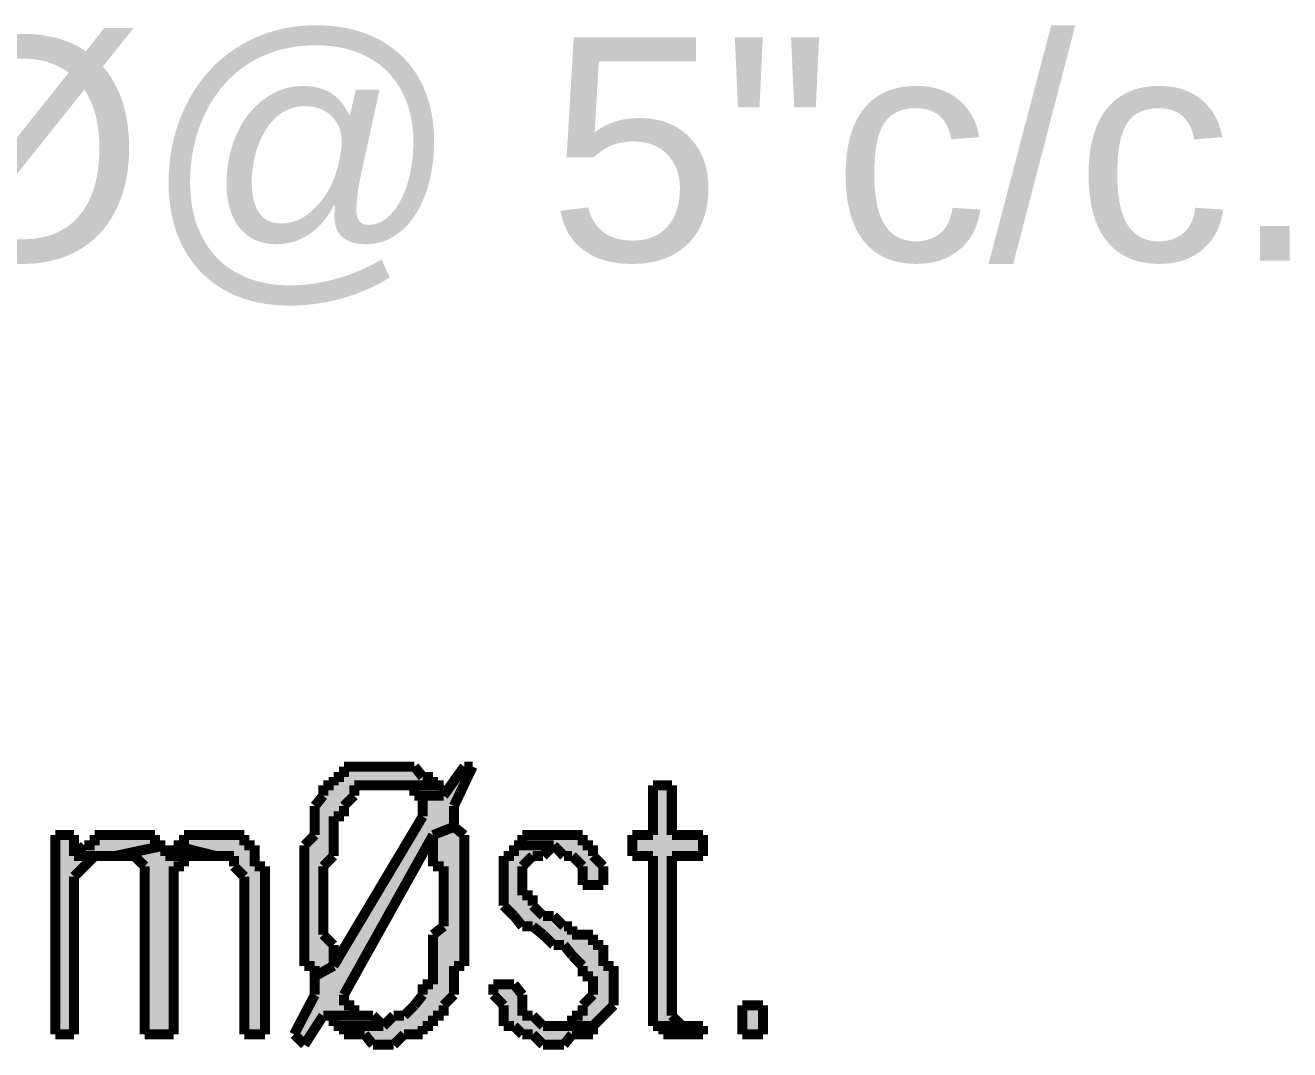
# Model space of a CAD drawing. Header units: millimetres. Extents: x 5 to 350, y 3 to 213.
# Drawn here: x 210.65 to 221.4, y 100.38 to 109.08 of the extents above; entities that cross this region are included whole.
import ezdxf

# ---------------------------------------------------------------- set-up
doc = ezdxf.new("R2010")
doc.units = ezdxf.units.MM
for name, color, linetype in [('H', 251, 'Continuous'), ('P', 255, 'Continuous'), ('T', 255, 'Continuous')]:
    doc.layers.add(name, color=color, linetype=linetype)
doc.styles.get("Standard").update_dxf_attribs({"font": 'arial.ttf'})

msp = doc.modelspace()

# ---------------------------------------------------------------- hatches: boundary and pattern name
at = {"layer": 'H', "linetype": 'Continuous'}
for points in [[(213.025, 100.418), (212.937, 100.506), (213.113, 100.842), (213.113, 101), (213.272, 101.088), (214.03, 102.358), (214.03, 102.535), (214.207, 102.535), (214.383, 102.782), (214.454, 102.782), (214.295, 102.447), (214.295, 102.27), (214.118, 102.2), (213.36, 100.842), (213.36, 100.753), (213.448, 100.753), (213.448, 100.665), (213.184, 100.665), (213.025, 100.418)], [(213.113, 101), (213.113, 101.088), (213.025, 101.088), (213.025, 102.112), (213.113, 102.2), (213.113, 102.447), (213.184, 102.535), (213.184, 102.623), (213.272, 102.623), (213.272, 102.694), (213.36, 102.694), (213.36, 102.782), (213.96, 102.782), (214.03, 102.694), (214.118, 102.694), (214.118, 102.623), (213.448, 102.623), (213.448, 102.535), (213.36, 102.447), (213.36, 102.358), (213.272, 102.358), (213.272, 102.023), (213.184, 101.935), (213.184, 101.353), (213.272, 101.265), (213.272, 101.088), (213.113, 101)], [(213.96, 102.535), (213.96, 102.623), (214.207, 102.623), (214.207, 102.535), (213.96, 102.535)], [(215.988, 100.577), (215.988, 102.023), (215.812, 102.023), (215.812, 102.2), (215.988, 102.2), (215.988, 102.623), (216.147, 102.623), (216.147, 102.2), (216.412, 102.2), (216.412, 102.023), (216.147, 102.023), (216.147, 100.665), (216.235, 100.577), (215.988, 100.577)], [(210.908, 100.506), (210.908, 102.2), (211.067, 102.2), (211.067, 102.023), (211.243, 102.023), (211.067, 101.847), (211.067, 100.506), (210.908, 100.506)], [(211.067, 102.023), (211.155, 102.112), (211.243, 102.112), (211.243, 102.2), (211.755, 102.2), (211.755, 102.112), (211.843, 102.112), (211.42, 102.023), (211.067, 102.023)], [(212.513, 100.506), (212.513, 101.847), (212.425, 101.935), (212.425, 102.023), (212.266, 102.023), (211.914, 102.112), (212.002, 102.112), (212.002, 102.2), (212.513, 102.2), (212.513, 102.112), (212.602, 102.112), (212.602, 101.935), (212.69, 101.935), (212.69, 100.506), (212.513, 100.506)], [(213.607, 100.418), (213.536, 100.506), (213.36, 100.506), (213.36, 100.577), (213.695, 100.577), (213.783, 100.665), (213.872, 100.665), (214.03, 100.842), (214.03, 100.93), (214.118, 100.93), (214.118, 101.353), (214.207, 101.424), (214.207, 101.935), (214.118, 101.935), (214.118, 102.2), (214.295, 102.27), (214.383, 102.2), (214.383, 101.088), (214.295, 101.088), (214.295, 100.842), (214.207, 100.753), (214.207, 100.665), (214.118, 100.665), (214.118, 100.577), (214.03, 100.577), (214.03, 100.506), (213.872, 100.506), (213.783, 100.418), (213.607, 100.418)], [(215.388, 101.776), (215.388, 101.935), (215.3, 102.023), (215.23, 102.023), (215.142, 102.112), (214.877, 102.112), (214.877, 102.2), (215.388, 102.2), (215.388, 102.112), (215.477, 102.112), (215.477, 102.023), (215.565, 101.935), (215.565, 101.776), (215.388, 101.776)], [(211.667, 100.506), (211.667, 101.935), (211.578, 102.023), (211.42, 102.023), (211.843, 102.112), (211.843, 102.023), (212.002, 102.023), (212.002, 101.935), (211.914, 101.935), (211.914, 100.506), (211.667, 100.506)], [(211.914, 102.023), (211.914, 102.112), (212.266, 102.023), (211.914, 102.023)], [(215.3, 100.577), (215.3, 100.665), (215.388, 100.665), (215.388, 100.753), (215.477, 100.842), (215.477, 101), (215.388, 101), (215.388, 101.088), (215.23, 101.265), (215.142, 101.265), (214.965, 101.424), (214.877, 101.424), (214.718, 101.6), (214.718, 102.023), (214.806, 102.023), (214.806, 102.112), (215.142, 102.112), (215.053, 102.023), (214.965, 102.023), (214.877, 101.935), (214.877, 101.688), (214.965, 101.688), (214.965, 101.6), (215.053, 101.512), (215.142, 101.512), (215.23, 101.424), (215.3, 101.424), (215.3, 101.353), (215.477, 101.353), (215.477, 101.265), (215.565, 101.265), (215.565, 101.088), (215.653, 101.088), (215.653, 100.753), (215.477, 100.577), (215.3, 100.577)], [(215.053, 100.418), (214.965, 100.506), (214.877, 100.506), (214.806, 100.577), (214.718, 100.577), (214.718, 100.753), (214.63, 100.842), (214.63, 100.93), (214.806, 100.93), (214.877, 100.842), (214.877, 100.665), (214.965, 100.665), (215.053, 100.577), (215.477, 100.577), (215.477, 100.506), (215.3, 100.506), (215.23, 100.418), (215.053, 100.418)], [(216.747, 100.506), (216.747, 100.753), (216.923, 100.753), (216.923, 100.506), (216.747, 100.506)], [(213.272, 100.577), (213.272, 100.665), (213.607, 100.665), (213.695, 100.577), (213.272, 100.577)], [(216.076, 100.506), (216.076, 100.577), (216.412, 100.577), (216.412, 100.506), (216.076, 100.506)]]:
    msp.add_hatch(color=256, dxfattribs=at).paths.add_polyline_path(points)

# ---------------------------------------------------------------- linework, layer by layer
at = {"layer": 'P', "const_width": 0.085}
for points in [[(213.36, 102.694), (213.272, 102.694)], [(213.272, 102.694), (213.272, 102.623)], [(213.448, 102.782), (213.36, 102.782)], [(213.36, 102.782), (213.36, 102.694)], [(213.536, 102.782), (213.448, 102.782)], [(213.607, 102.782), (213.536, 102.782)], [(213.695, 102.782), (213.607, 102.782)], [(213.783, 102.782), (213.695, 102.782)], [(213.872, 102.782), (213.783, 102.782)], [(213.96, 102.782), (213.872, 102.782)], [(214.03, 102.694), (213.96, 102.782)], [(214.118, 102.694), (214.03, 102.694)], [(214.118, 102.623), (214.118, 102.694)], [(214.383, 102.782), (214.207, 102.535)], [(214.295, 102.447), (214.454, 102.782)], [(214.454, 102.782), (214.383, 102.782)], [(213.272, 102.623), (213.184, 102.623)], [(213.184, 102.623), (213.184, 102.535)], [(213.448, 102.535), (213.448, 102.623)], [(213.448, 102.623), (213.536, 102.623)], [(213.536, 102.623), (213.607, 102.623)], [(213.607, 102.623), (213.695, 102.623)], [(214.118, 102.623), (213.695, 102.623)], [(213.695, 102.623), (213.783, 102.623)], [(213.695, 102.623), (214.118, 102.623)], [(213.783, 102.623), (213.872, 102.623)], [(213.872, 102.623), (213.96, 102.623)], [(213.96, 102.623), (213.96, 102.535)], [(214.207, 102.623), (214.118, 102.623)], [(214.207, 102.535), (214.207, 102.623)], [(216.147, 102.623), (215.988, 102.623)], [(215.988, 102.623), (215.988, 102.2)], [(216.147, 102.2), (216.147, 102.623)], [(213.184, 102.535), (213.113, 102.447)], [(213.36, 102.447), (213.448, 102.535)], [(213.96, 102.535), (214.207, 102.535)], [(214.207, 102.535), (213.96, 102.535)], [(213.96, 102.535), (214.03, 102.535)], [(214.03, 102.535), (214.03, 102.447)], [(213.113, 102.447), (213.113, 102.358)], [(213.36, 102.358), (213.36, 102.447)], [(214.03, 102.447), (214.03, 102.358)], [(214.295, 102.358), (214.295, 102.447)], [(213.113, 102.358), (213.113, 102.27)], [(213.113, 102.27), (213.113, 102.2)], [(214.03, 102.358), (213.272, 101.088)], [(213.272, 102.27), (213.272, 102.358)], [(213.272, 102.358), (213.36, 102.358)], [(213.272, 102.2), (213.272, 102.27)], [(214.295, 102.27), (214.118, 102.2)], [(214.118, 102.2), (214.295, 102.27)], [(214.295, 102.27), (214.295, 102.358)], [(214.383, 102.2), (214.295, 102.27)], [(211.067, 102.2), (210.908, 102.2)], [(210.908, 102.2), (210.908, 100.506)], [(211.067, 102.023), (211.067, 102.2)], [(211.332, 102.2), (211.243, 102.2)], [(211.243, 102.2), (211.243, 102.112)], [(211.42, 102.2), (211.332, 102.2)], [(211.49, 102.2), (211.42, 102.2)], [(211.578, 102.2), (211.49, 102.2)], [(211.667, 102.2), (211.578, 102.2)], [(211.578, 102.2), (211.578, 102.2)], [(211.755, 102.2), (211.667, 102.2)], [(211.755, 102.112), (211.755, 102.2)], [(212.09, 102.2), (212.002, 102.2)], [(212.002, 102.2), (212.002, 102.112)], [(212.178, 102.2), (212.09, 102.2)], [(212.266, 102.2), (212.178, 102.2)], [(212.337, 102.2), (212.266, 102.2)], [(212.425, 102.2), (212.337, 102.2)], [(212.513, 102.2), (212.425, 102.2)], [(212.513, 102.112), (212.513, 102.2)], [(213.113, 102.2), (213.025, 102.112)], [(213.272, 102.112), (213.272, 102.2)], [(213.36, 100.842), (214.118, 102.2)], [(214.118, 102.2), (214.118, 102.112)], [(214.383, 102.112), (214.383, 102.2)], [(214.965, 102.2), (214.877, 102.2)], [(214.877, 102.2), (214.877, 102.112)], [(215.053, 102.2), (214.965, 102.2)], [(215.142, 102.2), (215.053, 102.2)], [(215.23, 102.2), (215.142, 102.2)], [(215.3, 102.2), (215.23, 102.2)], [(215.23, 102.2), (215.23, 102.2)], [(215.388, 102.2), (215.3, 102.2)], [(215.388, 102.112), (215.388, 102.2)], [(215.988, 102.2), (215.812, 102.2)], [(215.812, 102.2), (215.812, 102.023)], [(216.412, 102.2), (216.147, 102.2)], [(216.412, 102.023), (216.412, 102.2)], [(211.155, 102.112), (211.067, 102.023)], [(211.243, 102.112), (211.155, 102.112)], [(211.843, 102.112), (211.42, 102.023)], [(211.42, 102.023), (211.843, 102.112)], [(211.843, 102.112), (211.755, 102.112)], [(211.843, 102.023), (211.843, 102.112)], [(211.914, 102.112), (211.914, 102.023)], [(212.266, 102.023), (211.914, 102.112)], [(212.002, 102.112), (211.914, 102.112)], [(211.914, 102.112), (212.266, 102.023)], [(212.602, 102.112), (212.513, 102.112)], [(212.602, 102.023), (212.602, 102.112)], [(213.025, 102.112), (213.025, 102.023)], [(213.272, 102.023), (213.272, 102.112)], [(214.118, 102.112), (214.118, 102.023)], [(214.383, 102.023), (214.383, 102.112)], [(214.806, 102.112), (214.806, 102.023)], [(215.142, 102.112), (214.806, 102.112)], [(214.877, 102.112), (214.806, 102.112)], [(214.806, 102.112), (215.142, 102.112)], [(215.053, 102.023), (215.142, 102.112)], [(215.142, 102.112), (215.23, 102.023)], [(215.477, 102.112), (215.388, 102.112)], [(215.477, 102.023), (215.477, 102.112)], [(211.243, 102.023), (211.067, 102.023)], [(211.067, 102.023), (211.243, 102.023)], [(211.067, 101.847), (211.155, 101.935)], [(211.155, 101.935), (211.243, 102.023)], [(211.243, 102.023), (211.332, 102.023)], [(211.332, 102.023), (211.42, 102.023)], [(211.42, 102.023), (211.49, 102.023)], [(211.49, 102.023), (211.578, 102.023)], [(211.578, 102.023), (211.667, 101.935)], [(211.667, 101.935), (211.667, 101.847)], [(212.002, 102.023), (211.843, 102.023)], [(211.843, 102.023), (211.843, 102.023)], [(211.914, 102.023), (211.843, 102.023)], [(211.843, 102.023), (212.002, 102.023)], [(211.914, 101.847), (211.914, 101.935)], [(211.914, 101.935), (212.002, 101.935)], [(212.002, 101.935), (212.002, 102.023)], [(212.002, 102.023), (212.09, 102.023)], [(212.09, 102.023), (212.178, 102.023)], [(212.178, 102.023), (212.266, 102.023)], [(212.266, 102.023), (212.337, 102.023)], [(212.337, 102.023), (212.425, 102.023)], [(212.425, 102.023), (212.425, 101.935)], [(212.425, 101.935), (212.513, 101.847)], [(212.602, 101.935), (212.602, 102.023)], [(212.69, 101.935), (212.602, 101.935)], [(212.69, 101.847), (212.69, 101.935)], [(213.025, 102.023), (213.025, 101.935)], [(213.025, 101.935), (213.025, 101.847)], [(213.184, 101.935), (213.272, 102.023)], [(213.184, 101.847), (213.184, 101.935)], [(214.118, 102.023), (214.118, 101.935)], [(214.118, 101.935), (214.207, 101.935)], [(214.207, 101.935), (214.207, 101.847)], [(214.383, 101.935), (214.383, 102.023)], [(214.383, 101.847), (214.383, 101.935)], [(214.806, 102.023), (214.718, 102.023)], [(214.718, 102.023), (214.718, 101.935)], [(214.718, 101.935), (214.718, 101.847)], [(214.877, 101.935), (214.965, 102.023)], [(214.877, 101.847), (214.877, 101.935)], [(214.965, 102.023), (215.053, 102.023)], [(215.23, 102.023), (215.3, 102.023)], [(215.3, 102.023), (215.388, 101.935)], [(215.388, 101.935), (215.388, 101.847)], [(215.565, 101.935), (215.477, 102.023)], [(215.565, 101.847), (215.565, 101.935)], [(215.812, 102.023), (215.988, 102.023)], [(215.988, 102.023), (215.988, 100.93)], [(216.147, 100.842), (216.147, 102.023)], [(216.147, 102.023), (216.412, 102.023)], [(211.067, 101.776), (211.067, 101.847)], [(211.667, 101.847), (211.667, 101.776)], [(211.914, 101.776), (211.914, 101.847)], [(212.513, 101.847), (212.513, 101.776)], [(212.69, 101.776), (212.69, 101.847)], [(213.025, 101.847), (213.025, 101.776)], [(213.184, 101.776), (213.184, 101.847)], [(214.207, 101.847), (214.207, 101.776)], [(214.383, 101.776), (214.383, 101.847)], [(214.718, 101.847), (214.718, 101.776)], [(214.877, 101.776), (214.877, 101.847)], [(215.388, 101.847), (215.388, 101.776)], [(215.565, 101.776), (215.565, 101.847)], [(211.067, 100.506), (211.067, 101.776)], [(211.667, 101.776), (211.667, 101.688)], [(211.914, 100.506), (211.914, 101.776)], [(212.513, 101.776), (212.513, 101.688)], [(212.69, 101.688), (212.69, 101.776)], [(213.025, 101.776), (213.025, 101.688)], [(213.184, 101.688), (213.184, 101.776)], [(214.207, 101.776), (214.207, 101.688)], [(214.383, 101.688), (214.383, 101.776)], [(214.718, 101.776), (214.718, 101.688)], [(214.877, 101.688), (214.877, 101.776)], [(215.388, 101.776), (215.565, 101.776)], [(211.667, 101.688), (211.667, 101.6)], [(212.513, 101.688), (212.513, 101.6)], [(212.69, 100.506), (212.69, 101.688)], [(213.025, 101.688), (213.025, 101.6)], [(213.184, 101.6), (213.184, 101.688)], [(214.207, 101.688), (214.207, 101.6)], [(214.383, 101.6), (214.383, 101.688)], [(214.718, 101.688), (214.718, 101.6)], [(214.965, 101.688), (214.877, 101.688)], [(214.965, 101.6), (214.965, 101.688)], [(211.667, 101.6), (211.667, 100.506)], [(212.513, 101.6), (212.513, 100.506)], [(213.025, 101.6), (213.025, 101.512)], [(213.025, 101.512), (213.025, 101.424)], [(213.184, 101.512), (213.184, 101.6)], [(213.184, 101.424), (213.184, 101.512)], [(214.207, 101.6), (214.207, 101.512)], [(214.207, 101.512), (214.207, 101.424)], [(214.383, 101.512), (214.383, 101.6)], [(214.383, 101.424), (214.383, 101.512)], [(214.718, 101.6), (214.806, 101.512)], [(214.806, 101.512), (214.877, 101.424)], [(215.053, 101.512), (214.965, 101.6)], [(215.142, 101.512), (215.053, 101.512)], [(215.23, 101.424), (215.142, 101.512)], [(213.025, 101.424), (213.025, 101.353)], [(213.184, 101.353), (213.184, 101.424)], [(214.207, 101.424), (214.118, 101.353)], [(214.383, 101.353), (214.383, 101.424)], [(214.877, 101.424), (214.965, 101.424)], [(214.965, 101.424), (215.053, 101.353)], [(215.3, 101.424), (215.23, 101.424)], [(215.3, 101.353), (215.3, 101.424)], [(213.025, 101.353), (213.025, 101.265)], [(213.272, 101.265), (213.184, 101.353)], [(214.118, 101.353), (214.118, 101.265)], [(214.383, 101.265), (214.383, 101.353)], [(215.053, 101.353), (215.142, 101.265)], [(215.388, 101.353), (215.3, 101.353)], [(215.477, 101.353), (215.388, 101.353)], [(215.477, 101.265), (215.477, 101.353)], [(213.025, 101.265), (213.025, 101.177)], [(213.272, 101.177), (213.272, 101.265)], [(214.118, 101.265), (214.118, 101.177)], [(214.383, 101.177), (214.383, 101.265)], [(215.142, 101.265), (215.23, 101.265)], [(215.23, 101.265), (215.3, 101.177)], [(215.565, 101.265), (215.477, 101.265)], [(215.565, 101.177), (215.565, 101.265)], [(213.025, 101.177), (213.025, 101.088)], [(213.025, 101.088), (213.113, 101.088)], [(213.272, 101.088), (213.113, 101)], [(213.113, 101.088), (213.113, 101)], [(213.113, 101), (213.272, 101.088)], [(213.272, 101.088), (213.272, 101.177)], [(214.118, 101.177), (214.118, 101.088)], [(214.118, 101.088), (214.118, 101)], [(214.295, 101), (214.295, 101.088)], [(214.295, 101.088), (214.383, 101.088)], [(214.383, 101.088), (214.383, 101.177)], [(215.3, 101.177), (215.388, 101.088)], [(215.388, 101.088), (215.388, 101)], [(215.565, 101.088), (215.565, 101.177)], [(215.653, 101.088), (215.565, 101.088)], [(215.653, 101), (215.653, 101.088)], [(213.113, 101), (213.113, 100.93)], [(214.118, 101), (214.118, 100.93)], [(214.295, 100.93), (214.295, 101)], [(215.388, 101), (215.477, 101)], [(215.477, 101), (215.477, 100.93)], [(215.653, 100.93), (215.653, 101)], [(213.113, 100.93), (213.113, 100.842)], [(214.118, 100.93), (214.03, 100.93)], [(214.03, 100.93), (214.03, 100.842)], [(214.295, 100.842), (214.295, 100.93)], [(214.806, 100.93), (214.63, 100.93)], [(214.63, 100.93), (214.63, 100.842)], [(214.877, 100.842), (214.806, 100.93)], [(214.806, 100.93), (214.806, 100.93)], [(215.477, 100.93), (215.477, 100.842)], [(215.653, 100.842), (215.653, 100.93)], [(215.988, 100.93), (215.988, 100.842)], [(213.113, 100.842), (212.937, 100.506)], [(213.36, 100.753), (213.36, 100.842)], [(213.448, 100.753), (213.36, 100.753)], [(213.448, 100.665), (213.448, 100.753)], [(213.96, 100.753), (213.872, 100.665)], [(214.03, 100.842), (213.96, 100.753)], [(214.207, 100.753), (214.295, 100.842)], [(214.207, 100.665), (214.207, 100.753)], [(214.63, 100.842), (214.718, 100.753)], [(214.718, 100.753), (214.718, 100.665)], [(214.877, 100.753), (214.877, 100.842)], [(214.877, 100.665), (214.877, 100.753)], [(215.477, 100.842), (215.388, 100.753)], [(215.388, 100.753), (215.388, 100.665)], [(215.565, 100.665), (215.653, 100.753)], [(215.653, 100.753), (215.653, 100.842)], [(215.988, 100.842), (215.988, 100.753)], [(215.988, 100.753), (215.988, 100.665)], [(216.147, 100.753), (216.147, 100.842)], [(216.147, 100.665), (216.147, 100.753)], [(216.747, 100.506), (216.747, 100.753)], [(216.747, 100.753), (216.923, 100.753)], [(216.923, 100.753), (216.923, 100.506)], [(213.025, 100.418), (213.184, 100.665)], [(213.536, 100.665), (213.184, 100.665)], [(213.184, 100.665), (213.272, 100.665)], [(213.184, 100.665), (213.536, 100.665)], [(213.272, 100.665), (213.272, 100.577)], [(213.536, 100.665), (213.448, 100.665)], [(213.607, 100.665), (213.536, 100.665)], [(213.536, 100.665), (213.536, 100.665)], [(213.695, 100.577), (213.607, 100.665)], [(213.783, 100.665), (213.695, 100.577)], [(213.872, 100.665), (213.783, 100.665)], [(214.118, 100.577), (214.118, 100.665)], [(214.118, 100.665), (214.207, 100.665)], [(214.718, 100.665), (214.718, 100.577)], [(214.965, 100.665), (214.877, 100.665)], [(215.053, 100.577), (214.965, 100.665)], [(215.388, 100.665), (215.3, 100.665)], [(215.3, 100.665), (215.3, 100.577)], [(215.477, 100.577), (215.565, 100.665)], [(215.988, 100.665), (215.988, 100.577)], [(216.235, 100.577), (216.147, 100.665)], [(213.272, 100.577), (213.695, 100.577)], [(213.695, 100.577), (213.272, 100.577)], [(213.272, 100.577), (213.36, 100.577)], [(213.36, 100.577), (213.36, 100.506)], [(214.03, 100.506), (214.03, 100.577)], [(214.03, 100.577), (214.118, 100.577)], [(214.718, 100.577), (214.806, 100.577)], [(214.806, 100.577), (214.877, 100.506)], [(215.142, 100.577), (215.053, 100.577)], [(215.477, 100.577), (215.142, 100.577)], [(215.23, 100.577), (215.142, 100.577)], [(215.142, 100.577), (215.477, 100.577)], [(215.3, 100.577), (215.23, 100.577)], [(215.477, 100.506), (215.477, 100.577)], [(215.988, 100.577), (216.076, 100.577)], [(216.323, 100.577), (216.076, 100.577)], [(216.076, 100.577), (216.076, 100.506)], [(216.076, 100.577), (216.323, 100.577)], [(216.323, 100.577), (216.235, 100.577)], [(216.412, 100.577), (216.323, 100.577)], [(216.412, 100.506), (216.412, 100.577)], [(210.908, 100.506), (211.067, 100.506)], [(211.667, 100.506), (211.914, 100.506)], [(212.513, 100.506), (212.69, 100.506)], [(212.937, 100.506), (213.025, 100.418)], [(213.36, 100.506), (213.448, 100.506)], [(213.448, 100.506), (213.536, 100.506)], [(213.536, 100.506), (213.607, 100.418)], [(213.783, 100.418), (213.872, 100.506)], [(213.872, 100.506), (213.96, 100.506)], [(213.96, 100.506), (214.03, 100.506)], [(214.877, 100.506), (214.965, 100.506)], [(214.965, 100.506), (215.053, 100.418)], [(215.23, 100.418), (215.3, 100.506)], [(215.3, 100.506), (215.388, 100.506)], [(215.388, 100.506), (215.477, 100.506)], [(216.076, 100.506), (216.147, 100.506)], [(216.147, 100.506), (216.235, 100.506)], [(216.235, 100.506), (216.323, 100.506)], [(216.323, 100.506), (216.412, 100.506)], [(216.923, 100.506), (216.747, 100.506)], [(216.747, 100.506), (216.747, 100.506)], [(213.607, 100.418), (213.695, 100.418)], [(213.695, 100.418), (213.783, 100.418)], [(215.053, 100.418), (215.142, 100.418)], [(215.142, 100.418), (215.23, 100.418)]]:
    msp.add_lwpolyline(points, dxfattribs=at)

# ---------------------------------------------------------------- texts
at = {"layer": 'T', "insert": (203.7, 106.7), "char_height": 1.9, "attachment_point": 7}
msp.add_mtext('{\\fArial|b0|i0|c0|p18;8mmØ@ 5"c/c.}', dxfattribs=at)

doc.saveas('drawing.dxf')
